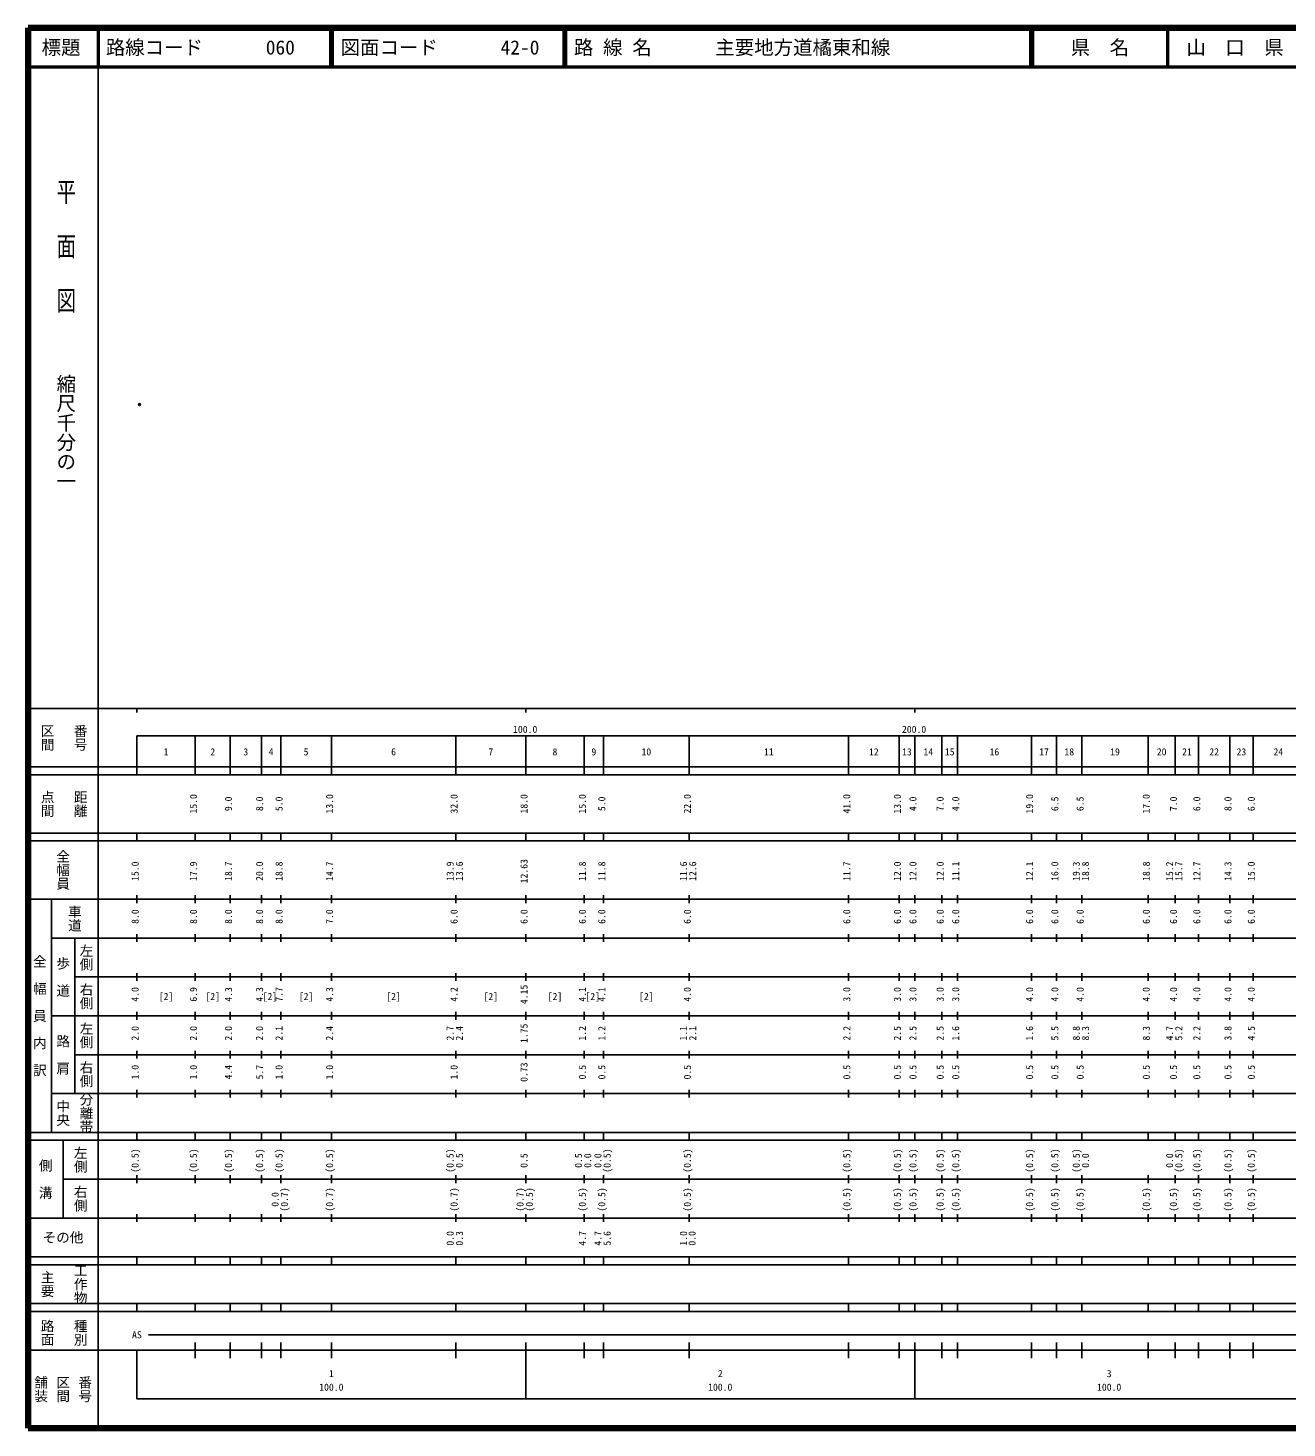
# Model space of a CAD drawing. Units: millimetres on the paper. Extents: x 40 to 680, y 20 to 380.
# Drawn here: x 40 to 363.7, y 20 to 380 of the extents above; entities that cross this region are included whole.
import ezdxf
from ezdxf.enums import TextEntityAlignment as Align

# ---------------------------------------------------------------- set-up
doc = ezdxf.new("R2010")
doc.units = ezdxf.units.MM
doc.header["$PDMODE"] = 32
doc.header["$PDSIZE"] = 0.5
doc.layers.add('M-OTRS', color=6, linetype='Continuous')
doc.layers.add('M-TTL-TXT', color=7, linetype='Continuous')
for name, color, linetype, lineweight in [('M-TTL', 2, 'Continuous', 140), ('M-TTL-BAND', 7, 'Continuous', 25), ('M-TTL-LINE', 7, 'Continuous', 50)]:
    doc.layers.add(name, color=color, linetype=linetype, lineweight=lineweight)
doc.styles.add('@ＭＳ ゴシック', font='')
doc.styles.add('ＭＳ ゴシック', font='')
doc.styles.get('@ＭＳ ゴシック').set_extended_font_data('@MS Gothic')
doc.styles.get('ＭＳ ゴシック').set_extended_font_data('MS Gothic')

msp = doc.modelspace()

# ---------------------------------------------------------------- linework, layer by layer
at = {"layer": 'M-OTRS'}
msp.add_point((68.684, 283.161), dxfattribs=at)
at = {"layer": 'M-TTL'}
for p, q in [((40, 380), (40, 20)), ((680, 380), (40, 380)), ((40, 20), (680, 20))]:
    msp.add_line(p, q, dxfattribs=at)
at = {"layer": 'M-TTL-BAND'}
for p, q in [((58, 370), (58, 20)), ((40, 205), (579, 205)), ((68, 205), (68, 204)), ((168, 205), (168, 204)), ((268, 205), (268, 204)), ((68, 198), (579, 198)), ((68, 198), (68, 188)), ((83, 188), (83, 198)), ((92, 188), (92, 198)), ((100, 188), (100, 198)), ((105, 188), (105, 198)), ((118, 188), (118, 198)), ((150, 188), (150, 198)), ((168, 188), (168, 198)), ((183, 188), (183, 198)), ((188, 188), (188, 198)), ((210, 188), (210, 198)), ((251, 188), (251, 198)), ((264, 188), (264, 198)), ((268, 188), (268, 198)), ((275, 188), (275, 198)), ((279, 188), (279, 198)), ((298, 188), (298, 198)), ((304.5, 188), (304.5, 198)), ((311, 188), (311, 198)), ((328, 188), (328, 198)), ((335, 188), (335, 198)), ((341, 188), (341, 198)), ((349, 188), (349, 198)), ((355, 188), (355, 198)), ((40, 190), (579, 190)), ((40, 188), (579, 188)), ((40, 173), (579, 173)), ((68, 171), (68, 173)), ((83, 171), (83, 173)), ((92, 171), (92, 173)), ((100, 171), (100, 173)), ((105, 171), (105, 173)), ((118, 171), (118, 173)), ((150, 171), (150, 173)), ((168, 171), (168, 173)), ((183, 171), (183, 173)), ((188, 171), (188, 173)), ((210, 171), (210, 173)), ((251, 171), (251, 173)), ((264, 171), (264, 173)), ((268, 171), (268, 173)), ((275, 171), (275, 173)), ((279, 171), (279, 173)), ((298, 171), (298, 173)), ((304.5, 171), (304.5, 173)), ((311, 171), (311, 173)), ((328, 171), (328, 173)), ((335, 171), (335, 173)), ((341, 171), (341, 173)), ((349, 171), (349, 173)), ((355, 171), (355, 173)), ((40, 171), (579, 171)), ((40, 156), (579, 156)), ((46, 96), (46, 156)), ((68, 155), (68, 157)), ((83, 155), (83, 157)), ((92, 155), (92, 157)), ((100, 155), (100, 157)), ((105, 155), (105, 157)), ((118, 155), (118, 157)), ((150, 155), (150, 157)), ((168, 155), (168, 157)), ((183, 155), (183, 157)), ((188, 155), (188, 157)), ((210, 155), (210, 157)), ((251, 155), (251, 157)), ((264, 155), (264, 157)), ((268, 155), (268, 157)), ((275, 155), (275, 157)), ((279, 155), (279, 157)), ((298, 155), (298, 157)), ((304.5, 155), (304.5, 157)), ((311, 155), (311, 157)), ((328, 155), (328, 157)), ((335, 155), (335, 157)), ((341, 155), (341, 157)), ((349, 155), (349, 157)), ((355, 155), (355, 157)), ((46, 146), (579, 146)), ((52, 146), (52, 106)), ((68, 145), (68, 147)), ((83, 145), (83, 147)), ((92, 145), (92, 147)), ((100, 145), (100, 147)), ((105, 145), (105, 147)), ((118, 145), (118, 147)), ((150, 145), (150, 147)), ((168, 145), (168, 147)), ((183, 145), (183, 147)), ((188, 145), (188, 147)), ((210, 145), (210, 147)), ((251, 145), (251, 147)), ((264, 145), (264, 147)), ((268, 145), (268, 147)), ((275, 145), (275, 147)), ((279, 145), (279, 147)), ((298, 145), (298, 147)), ((304.5, 145), (304.5, 147)), ((311, 145), (311, 147)), ((328, 145), (328, 147)), ((335, 145), (335, 147)), ((341, 145), (341, 147)), ((349, 145), (349, 147)), ((355, 145), (355, 147)), ((68, 135), (68, 137)), ((83, 135), (83, 137)), ((92, 135), (92, 137)), ((100, 135), (100, 137)), ((105, 135), (105, 137)), ((118, 135), (118, 137)), ((150, 135), (150, 137)), ((168, 135), (168, 137)), ((183, 135), (183, 137)), ((188, 135), (188, 137)), ((210, 135), (210, 137)), ((251, 135), (251, 137)), ((264, 135), (264, 137)), ((268, 135), (268, 137)), ((275, 135), (275, 137)), ((279, 135), (279, 137)), ((298, 135), (298, 137)), ((304.5, 135), (304.5, 137)), ((311, 135), (311, 137)), ((328, 135), (328, 137)), ((335, 135), (335, 137)), ((341, 135), (341, 137)), ((349, 135), (349, 137)), ((355, 135), (355, 137)), ((52, 136), (579, 136)), ((46, 126), (579, 126)), ((68, 125), (68, 127)), ((83, 125), (83, 127)), ((92, 125), (92, 127)), ((100, 125), (100, 127)), ((105, 125), (105, 127)), ((118, 125), (118, 127)), ((150, 125), (150, 127)), ((168, 125), (168, 127)), ((183, 125), (183, 127)), ((188, 125), (188, 127)), ((210, 125), (210, 127)), ((251, 125), (251, 127)), ((264, 125), (264, 127)), ((268, 125), (268, 127)), ((275, 125), (275, 127)), ((279, 125), (279, 127)), ((298, 125), (298, 127)), ((304.5, 125), (304.5, 127)), ((311, 125), (311, 127)), ((328, 125), (328, 127)), ((335, 125), (335, 127)), ((341, 125), (341, 127)), ((349, 125), (349, 127)), ((355, 125), (355, 127)), ((52, 116), (579, 116)), ((68, 115), (68, 117)), ((83, 115), (83, 117)), ((92, 115), (92, 117)), ((100, 115), (100, 117)), ((105, 115), (105, 117)), ((118, 115), (118, 117)), ((150, 115), (150, 117)), ((168, 115), (168, 117)), ((183, 115), (183, 117)), ((188, 115), (188, 117)), ((210, 115), (210, 117)), ((251, 115), (251, 117)), ((264, 115), (264, 117)), ((268, 115), (268, 117)), ((275, 115), (275, 117)), ((279, 115), (279, 117)), ((298, 115), (298, 117)), ((304.5, 115), (304.5, 117)), ((311, 115), (311, 117)), ((328, 115), (328, 117)), ((335, 115), (335, 117)), ((341, 115), (341, 117)), ((349, 115), (349, 117)), ((355, 115), (355, 117)), ((46, 106), (579, 106)), ((68, 105), (68, 107)), ((83, 105), (83, 107)), ((92, 105), (92, 107)), ((100, 105), (100, 107)), ((105, 105), (105, 107)), ((118, 105), (118, 107)), ((150, 105), (150, 107)), ((168, 105), (168, 107)), ((183, 105), (183, 107)), ((188, 105), (188, 107)), ((210, 105), (210, 107)), ((251, 105), (251, 107)), ((264, 105), (264, 107)), ((268, 105), (268, 107)), ((275, 105), (275, 107)), ((279, 105), (279, 107)), ((298, 105), (298, 107)), ((304.5, 105), (304.5, 107)), ((311, 105), (311, 107)), ((328, 105), (328, 107)), ((335, 105), (335, 107)), ((341, 105), (341, 107)), ((349, 105), (349, 107)), ((355, 105), (355, 107)), ((40, 96), (579, 96)), ((40, 94), (579, 94)), ((49, 94), (49, 74)), ((68, 94), (68, 96)), ((83, 94), (83, 96)), ((92, 94), (92, 96)), ((100, 94), (100, 96)), ((105, 94), (105, 96)), ((118, 94), (118, 96)), ((150, 94), (150, 96)), ((168, 94), (168, 96)), ((183, 94), (183, 96)), ((188, 94), (188, 96)), ((210, 94), (210, 96)), ((251, 94), (251, 96)), ((264, 94), (264, 96)), ((268, 94), (268, 96)), ((275, 94), (275, 96)), ((279, 94), (279, 96)), ((298, 94), (298, 96)), ((304.5, 94), (304.5, 96)), ((311, 94), (311, 96)), ((328, 94), (328, 96)), ((335, 94), (335, 96)), ((341, 94), (341, 96)), ((349, 94), (349, 96)), ((355, 94), (355, 96)), ((49, 84), (579, 84)), ((68, 83), (68, 85)), ((83, 83), (83, 85)), ((92, 83), (92, 85)), ((100, 83), (100, 85)), ((105, 83), (105, 85)), ((118, 83), (118, 85)), ((150, 83), (150, 85)), ((168, 83), (168, 85)), ((183, 83), (183, 85)), ((188, 83), (188, 85)), ((210, 83), (210, 85)), ((251, 83), (251, 85)), ((264, 83), (264, 85)), ((268, 83), (268, 85)), ((275, 83), (275, 85)), ((279, 83), (279, 85)), ((298, 83), (298, 85)), ((304.5, 83), (304.5, 85)), ((311, 83), (311, 85)), ((328, 83), (328, 85)), ((335, 83), (335, 85)), ((341, 83), (341, 85)), ((349, 83), (349, 85)), ((355, 83), (355, 85)), ((40, 74), (579, 74)), ((68, 73), (68, 75)), ((83, 73), (83, 75)), ((92, 73), (92, 75)), ((100, 73), (100, 75)), ((105, 73), (105, 75)), ((118, 73), (118, 75)), ((150, 73), (150, 75)), ((168, 73), (168, 75)), ((183, 73), (183, 75)), ((188, 73), (188, 75)), ((210, 73), (210, 75)), ((251, 73), (251, 75)), ((264, 73), (264, 75)), ((268, 73), (268, 75)), ((275, 73), (275, 75)), ((279, 73), (279, 75)), ((298, 73), (298, 75)), ((304.5, 73), (304.5, 75)), ((311, 73), (311, 75)), ((328, 73), (328, 75)), ((335, 73), (335, 75)), ((341, 73), (341, 75)), ((349, 73), (349, 75)), ((355, 73), (355, 75)), ((40, 64), (579, 64)), ((40, 62), (579, 62)), ((68, 62), (68, 64)), ((83, 62), (83, 64)), ((92, 62), (92, 64)), ((100, 62), (100, 64)), ((105, 62), (105, 64)), ((118, 62), (118, 64)), ((150, 62), (150, 64)), ((168, 62), (168, 64)), ((183, 62), (183, 64)), ((188, 62), (188, 64)), ((210, 62), (210, 64)), ((251, 62), (251, 64)), ((264, 62), (264, 64)), ((268, 62), (268, 64)), ((275, 62), (275, 64)), ((279, 62), (279, 64)), ((298, 62), (298, 64)), ((304.5, 62), (304.5, 64)), ((311, 62), (311, 64)), ((328, 62), (328, 64)), ((335, 62), (335, 64)), ((341, 62), (341, 64)), ((349, 62), (349, 64)), ((355, 62), (355, 64)), ((40, 52), (579, 52)), ((68, 50), (68, 52)), ((83, 50), (83, 52)), ((92, 50), (92, 52)), ((100, 50), (100, 52)), ((105, 50), (105, 52)), ((118, 50), (118, 52)), ((150, 50), (150, 52)), ((168, 50), (168, 52)), ((183, 50), (183, 52)), ((188, 50), (188, 52)), ((210, 50), (210, 52)), ((251, 50), (251, 52)), ((264, 50), (264, 52)), ((268, 50), (268, 52)), ((275, 50), (275, 52)), ((279, 50), (279, 52)), ((298, 50), (298, 52)), ((304.5, 50), (304.5, 52)), ((311, 50), (311, 52)), ((328, 50), (328, 52)), ((335, 50), (335, 52)), ((341, 50), (341, 52)), ((349, 50), (349, 52)), ((355, 50), (355, 52)), ((40, 50), (579, 50)), ((71, 44), (570, 44)), ((40, 40), (579, 40)), ((68, 40), (68, 27.5)), ((83, 38), (83, 42)), ((92, 38), (92, 42)), ((100, 38), (100, 42)), ((105, 38), (105, 42)), ((118, 38), (118, 42)), ((150, 38), (150, 42)), ((168, 27.5), (168, 42)), ((183, 38), (183, 42)), ((188, 38), (188, 42)), ((210, 38), (210, 42)), ((251, 38), (251, 42)), ((264, 38), (264, 42)), ((268, 27.5), (268, 42)), ((275, 38), (275, 42)), ((279, 38), (279, 42)), ((298, 38), (298, 42)), ((304.5, 38), (304.5, 42)), ((311, 38), (311, 42)), ((328, 38), (328, 42)), ((335, 38), (335, 42)), ((341, 38), (341, 42)), ((349, 38), (349, 42)), ((355, 38), (355, 42)), ((68, 27.5), (579, 27.5))]:
    msp.add_line(p, q, dxfattribs=at)
at = {"layer": 'M-TTL-LINE'}
for p, q in [((58, 380), (58, 370)), ((117.75, 380), (117.75, 370)), ((118.25, 380), (118.25, 370)), ((177.75, 380), (177.75, 370)), ((178.25, 380), (178.25, 370)), ((297.75, 380), (297.75, 370)), ((298.25, 380), (298.25, 370)), ((333, 380), (333, 370)), ((40, 370), (680, 370))]:
    msp.add_line(p, q, dxfattribs=at)

# ---------------------------------------------------------------- texts
at = {"layer": 'M-TTL-BAND', "style": '@ＭＳ ゴシック', "width": 1.4}
msp.add_text('平  面  図', height=3.666, rotation=270, dxfattribs=at).set_placement((49.777, 306.475), align=Align.MIDDLE_RIGHT)
at = {"layer": 'M-TTL-BAND', "style": '@ＭＳ ゴシック'}
msp.add_text('縮尺千分の一', height=3.666, rotation=270, dxfattribs=at).set_placement((49.777, 261.03), align=Align.MIDDLE_RIGHT)
for s, p in [('区間', (45, 197.5)), ('番号', (53.5, 197.5)), ('点間', (45, 180.5)), ('距離', (53.5, 180.5)), ('全幅員', (49, 163.5)), ('車道', (52, 151)), ('左側', (55, 141)), ('全\u3000幅\u3000員\u3000内\u3000訳', (43, 126)), ('歩\u3000道', (49, 136)), ('右側', (55, 131)), ('左側', (55, 121)), ('路\u3000肩', (49, 116)), ('右側', (55, 111)), ('分離帯', (55, 101)), ('中央', (49, 101)), ('左側', (53.5, 89)), ('側\u3000溝', (44.5, 84)), ('右側', (53.5, 79)), ('工作物', (53.5, 57)), ('主要', (45, 57)), ('路面', (45, 44.5)), ('種別', (53.5, 44.5)), ('舗装', (43.333, 30)), ('区間', (49, 30)), ('番号', (54.667, 30))]:
    msp.add_text(s, height=2.566, rotation=270, dxfattribs=at).set_placement(p, align=Align.MIDDLE_CENTER)
at = {"layer": 'M-TTL-BAND', "style": 'ＭＳ ゴシック'}
for s, p in [('100.0', (167.844, 198.195)), ('200.0', (267.844, 198.195)), ('1', (75.5, 192.405)), ('2', (87.5, 192.405)), ('3', (96, 192.405)), ('4', (102.5, 192.405)), ('5', (111.5, 192.405)), ('6', (134, 192.405)), ('7', (159, 192.405)), ('8', (175.5, 192.405)), ('9', (185.5, 192.405)), ('10', (199, 192.405)), ('11', (230.5, 192.405)), ('12', (257.5, 192.405)), ('13', (266, 192.405)), ('14', (271.5, 192.405)), ('15', (277, 192.405)), ('16', (288.5, 192.405)), ('17', (301.25, 192.405)), ('18', (307.75, 192.405)), ('19', (319.5, 192.405)), ('20', (331.5, 192.405)), ('21', (338, 192.405)), ('22', (345, 192.405)), ('23', (352, 192.405)), ('24', (361.5, 192.405)), ('[2]', (75.5, 129.5)), ('[2]', (87.5, 129.5)), ('[2]', (102.2, 129.5)), ('[2]', (111.5, 129.5)), ('[2]', (134, 129.5)), ('[2]', (159, 129.5)), ('[2]', (175.5, 129.5)), ('[2]', (185.2, 129.5)), ('[2]', (199, 129.5)), ('AS', (68, 42.5)), ('1', (118, 32.523)), ('2', (218, 32.523)), ('3', (318, 32.523)), ('100.0', (118, 29.033)), ('100.0', (218, 29.033)), ('100.0', (318, 29.033))]:
    msp.add_text(s, height=1.833, dxfattribs=at).set_placement(p, align=Align.BOTTOM_CENTER)
for s, p in [('15.0', (84, 180.5)), ('9.0', (93, 180.5)), ('8.0', (101, 180.5)), ('5.0', (106, 180.5)), ('13.0', (119, 180.5)), ('32.0', (151, 180.5)), ('18.0', (169, 180.5)), ('15.0', (184, 180.5)), ('5.0', (189, 180.5)), ('22.0', (211, 180.5)), ('41.0', (252, 180.5)), ('13.0', (265, 180.5)), ('4.0', (269, 180.5)), ('7.0', (276, 180.5)), ('4.0', (280, 180.5)), ('19.0', (299, 180.5)), ('6.5', (305.5, 180.5)), ('6.5', (312, 180.5)), ('17.0', (329, 180.5)), ('7.0', (336, 180.5)), ('6.0', (342, 180.5)), ('8.0', (350, 180.5)), ('6.0', (356, 180.5)), ('12.63', (169, 163.174)), ('15.0', (69, 163.174)), ('17.9', (84, 163.174)), ('18.7', (93, 163.174)), ('20.0', (101, 163.174)), ('18.8', (106, 163.174)), ('14.7', (119, 163.174)), ('13.9', (150, 163.174)), ('13.6', (152.37, 163.174)), ('11.8', (184, 163.174)), ('11.8', (189, 163.174)), ('11.6', (210, 163.174)), ('12.6', (212.37, 163.174)), ('11.7', (252, 163.174)), ('12.0', (265, 163.174)), ('12.0', (269, 163.174)), ('12.0', (276, 163.174)), ('11.1', (280, 163.174)), ('12.1', (299, 163.174)), ('16.0', (305.5, 163.174)), ('19.3', (311, 163.174)), ('18.8', (313.37, 163.174)), ('18.8', (329, 163.174)), ('15.2', (335, 163.174)), ('15.7', (337.37, 163.174)), ('12.7', (342, 163.174)), ('14.3', (350, 163.174)), ('15.0', (356, 163.174)), ('8.0', (69, 151.5)), ('8.0', (84, 151.5)), ('8.0', (93, 151.5)), ('8.0', (101, 151.5)), ('8.0', (106, 151.5)), ('7.0', (119, 151.5)), ('6.0', (151, 151.5)), ('6.0', (169, 151.5)), ('6.0', (184, 151.5)), ('6.0', (189, 151.5)), ('6.0', (211, 151.5)), ('6.0', (252, 151.5)), ('6.0', (265, 151.5)), ('6.0', (269, 151.5)), ('6.0', (276, 151.5)), ('6.0', (280, 151.5)), ('6.0', (299, 151.5)), ('6.0', (305.5, 151.5)), ('6.0', (312, 151.5)), ('6.0', (329, 151.5)), ('6.0', (336, 151.5)), ('6.0', (342, 151.5)), ('6.0', (350, 151.5)), ('6.0', (356, 151.5)), ('4.0', (69, 131.5)), ('6.9', (84, 131.5)), ('4.3', (93, 131.5)), ('4.3', (101, 131.5)), ('7.7', (106, 131.5)), ('4.3', (119, 131.5)), ('4.2', (151, 131.5)), ('4.15', (169, 131.5)), ('4.1', (184, 131.5)), ('4.1', (189, 131.5)), ('4.0', (211, 131.5)), ('3.0', (252, 131.5)), ('3.0', (265, 131.5)), ('3.0', (269, 131.5)), ('3.0', (276, 131.5)), ('3.0', (280, 131.5)), ('4.0', (299, 131.5)), ('4.0', (305.5, 131.5)), ('4.0', (312, 131.5)), ('4.0', (329, 131.5)), ('4.0', (336, 131.5)), ('4.0', (342, 131.5)), ('4.0', (350, 131.5)), ('4.0', (356, 131.5)), ('2.0', (69, 121.5)), ('2.0', (84, 121.5)), ('2.0', (93, 121.5)), ('2.0', (101, 121.5)), ('2.1', (106, 121.5)), ('2.4', (119, 121.5)), ('2.7', (150, 121.5)), ('2.4', (152.37, 121.5)), ('1.75', (169, 121.5)), ('1.2', (184, 121.5)), ('1.2', (189, 121.5)), ('1.1', (210, 121.5)), ('2.1', (212.37, 121.5)), ('2.2', (252, 121.5)), ('2.5', (265, 121.5)), ('2.5', (269, 121.5)), ('2.5', (276, 121.5)), ('1.6', (280, 121.5)), ('1.6', (299, 121.5)), ('5.5', (305.5, 121.5)), ('8.8', (311, 121.5)), ('8.3', (313.37, 121.5)), ('8.3', (329, 121.5)), ('4.7', (335, 121.5)), ('5.2', (337.37, 121.5)), ('2.2', (342, 121.5)), ('3.8', (350, 121.5)), ('4.5', (356, 121.5)), ('1.0', (69, 111.5)), ('1.0', (84, 111.5)), ('4.4', (93, 111.5)), ('5.7', (101, 111.5)), ('1.0', (106, 111.5)), ('1.0', (119, 111.5)), ('1.0', (151, 111.5)), ('0.73', (169, 111.5)), ('0.5', (184, 111.5)), ('0.5', (189, 111.5)), ('0.5', (211, 111.5)), ('0.5', (252, 111.5)), ('0.5', (265, 111.5)), ('0.5', (269, 111.5)), ('0.5', (276, 111.5)), ('0.5', (280, 111.5)), ('0.5', (299, 111.5)), ('0.5', (305.5, 111.5)), ('0.5', (312, 111.5)), ('0.5', (329, 111.5)), ('0.5', (336, 111.5)), ('0.5', (342, 111.5)), ('0.5', (350, 111.5)), ('0.5', (356, 111.5)), ('(0.5)', (69, 88.764)), ('(0.5)', (84, 88.764)), ('(0.5)', (93, 88.764)), ('(0.5)', (101, 88.764)), ('(0.5)', (106, 88.764)), ('(0.5)', (119, 88.764)), ('(0.5)', (150, 88.764)), ('0.5', (152.37, 88.764)), ('0.5', (169, 88.764)), ('0.5', (183, 88.764)), ('0.0', (185.37, 88.764)), ('0.0', (188, 88.764)), ('(0.5)', (190.37, 88.764)), ('(0.5)', (211, 88.764)), ('(0.5)', (252, 88.764)), ('(0.5)', (265, 88.764)), ('(0.5)', (269, 88.764)), ('(0.5)', (276, 88.764)), ('(0.5)', (280, 88.764)), ('(0.5)', (299, 88.764)), ('(0.5)', (305.5, 88.764)), ('(0.5)', (311, 88.764)), ('0.0', (313.37, 88.764)), ('0.0', (335, 88.764)), ('(0.5)', (337.37, 88.764)), ('(0.5)', (342, 88.764)), ('(0.5)', (350, 88.764)), ('(0.5)', (356, 88.764)), ('0.0', (105, 78.764)), ('(0.7)', (107.37, 78.764)), ('(0.7)', (119, 78.764)), ('(0.7)', (151, 78.764)), ('(0.7)', (168, 78.764)), ('(0.5)', (170.4, 78.764)), ('(0.5)', (184, 78.764)), ('(0.5)', (189, 78.764)), ('(0.5)', (211, 78.764)), ('(0.5)', (252, 78.764)), ('(0.5)', (265, 78.764)), ('(0.5)', (269, 78.764)), ('(0.5)', (276, 78.764)), ('(0.5)', (280, 78.764)), ('(0.5)', (299, 78.764)), ('(0.5)', (305.5, 78.764)), ('(0.5)', (312, 78.764)), ('(0.5)', (329, 78.764)), ('(0.5)', (336, 78.764)), ('(0.5)', (342, 78.764)), ('(0.5)', (350, 78.764)), ('(0.5)', (356, 78.764)), ('0.0', (150, 68.764)), ('0.3', (152.37, 68.764)), ('4.7', (184, 68.764)), ('4.7', (188, 68.764)), ('5.6', (190.37, 68.764)), ('1.0', (210, 68.764)), ('0.0', (212.2, 68.764))]:
    msp.add_text(s, height=1.833, rotation=90, dxfattribs=at).set_placement(p, align=Align.BOTTOM_CENTER)
msp.add_text('その他', height=2.566, dxfattribs=at).set_placement((49, 69), align=Align.MIDDLE_CENTER)
at = {"layer": 'M-TTL-TXT', "style": 'ＭＳ ゴシック'}
for s, p in [('標題', (48.5, 375)), ('県\u3000名', (315.625, 375)), ('山\u3000口\u3000県', (350.375, 375))]:
    msp.add_text(s, height=3.666, dxfattribs=at).set_placement(p, align=Align.MIDDLE_CENTER)
for s, p in [('路線コード', (60, 375)), ('060', (101.142, 375)), ('図面コード', (120.38, 375)), ('42-0', (161.521, 375)), ('路 線 名', (180.38, 375)), ('主要地方道橘東和線', (216.734, 375))]:
    msp.add_text(s, height=3.666, dxfattribs=at).set_placement(p, align=Align.MIDDLE_LEFT)

doc.saveas('drawing.dxf')
